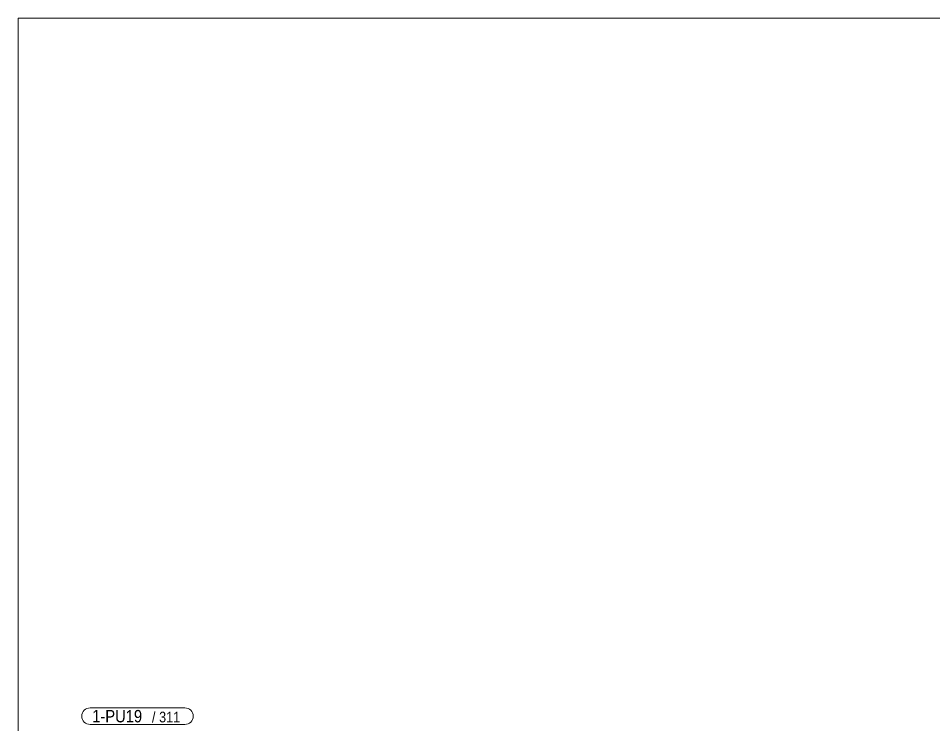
# Model space of a CAD drawing. Header units: millimetres. Extents: x 2 to 579, y 1 to 405.
# Drawn here: x 5 to 263.3, y 205.8 to 405 of the extents above; entities that cross this region are included whole.
import ezdxf

# ---------------------------------------------------------------- set-up
doc = ezdxf.new("R2010")
doc.units = ezdxf.units.MM
doc.linetypes.add('XKITLINE00', pattern=[0])
doc.layers.add('DrawingSheet', color=5, linetype='Continuous', lineweight=0)
doc.layers.add('PartMark', color=7, linetype='Continuous', lineweight=0)
doc.styles.add('ARIAL', font='ARIAL.TTF')

# ---------------------------------------------------------------- blocks, each defined once
blk = doc.blocks.new('*A13')
at = {"layer": 'DrawingSheet', "color": 5, "linetype": 'XKITLINE00', "lineweight": 0}
for p, q in [((579, 405), (5, 405)), ((5, 405), (5, 5))]:
    blk.add_line(p, q, dxfattribs=at)
blk = doc.blocks.new('*A45')
at = {"layer": 'PartMark', "color": 7, "linetype": 'XKITLINE00', "lineweight": 0}
for p, q in [((25.25, 210.52), (52.01, 210.52)), ((25.25, 205.82), (52.01, 205.82))]:
    blk.add_line(p, q, dxfattribs=at)
for centre, start, end in [((25.25, 208.17), 90, 270), ((52.01, 208.17), 270, 90)]:
    blk.add_arc(centre, 2.35, start, end, dxfattribs=at)
at = {"layer": 'PartMark', "color": 1, "style": 'ARIAL', "width": 0.85}
blk.add_text('1-PU19', height=3.5, dxfattribs=at).set_placement((25.85, 206.42))
at = {"layer": 'PartMark', "color": 3, "style": 'ARIAL', "width": 0.85}
for s, p in [('/', (42.73, 206.42)), ('311', (44.74, 206.42))]:
    blk.add_text(s, height=3, dxfattribs=at).set_placement(p)

msp = doc.modelspace()

# ---------------------------------------------------------------- block references
at = {"lineweight": 0}
for name in ['*A13', '*A45']:
    msp.add_blockref(name, (0, 0), dxfattribs=at)

doc.saveas('drawing.dxf')
